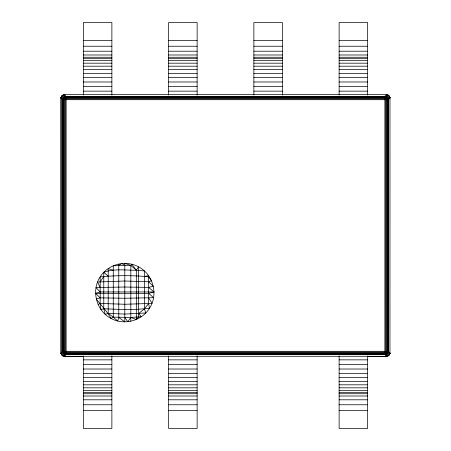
<?xml version="1.0" encoding="UTF-8"?>
<svg xmlns="http://www.w3.org/2000/svg" width="451" height="451" viewBox="0 0 451 451"><rect width="100%" height="100%" fill="white"/><g stroke="black" fill="none" stroke-linecap="round" stroke-linejoin="round"><path stroke-width="0.68" d="M83.339 356.414L64.375 356.414L62.001 355.427L61.048 353.494L61.02 97.94L62.001 95.573L64.375 94.586L386.625 94.586L388.999 95.573L389.985 97.94L389.952 353.494L388.999 355.427L386.625 356.414L367.661 356.414M144.393 276.407L148.644 275.708L148.65 303.506L149.416 308.422L136.326 309.358L124.797 309.606L103.769 308.755L100.945 309.566L100.167 303.455L100.173 276.852C108.02 264.286 125.553 259.646 138.564 266.834C153.261 274.36 158.583 294.689 149.416 308.422C141.569 320.988 124.036 325.628 111.025 318.44C96.328 310.914 91.006 290.585 100.173 276.852C116.279 275.296 132.538 275.279 148.65 276.773L151.497 280.742L148.65 281.768L124.797 281.007L97.551 282.01L100.167 287.411L124.797 287.022L148.65 287.388L153.329 286.233L148.65 281.768M118.771 264.004L118.771 317.408L117.683 321.005L113.269 317.143L113.269 265.752L130.818 265.453L136.326 270.256L144.393 270.91L144.393 308.867L145.825 312.988L124.797 314.065L108.206 313.4L105.196 314.364L103.769 308.755L103.769 272.286C114.064 268.492 125.53 270.296 136.326 270.256L138.564 266.834L138.564 316.98L136.32 319.522L130.818 317.408L113.269 317.143L111.025 318.44C107.056 311.325 101.261 305.474 96.26 299.041L100.167 297.857L124.797 298.252L153.605 297.705L148.65 293.342L95.539 293.313L100.167 297.857M130.818 321.27L130.818 265.453L131.912 264.269L136.326 270.256L136.32 319.522M384.866 354.514C387.781 355.23 387.533 349.982 389.952 353.494L389.98 353.06L388.221 351.301L62.779 351.301L63.76 353.646L66.134 354.655L384.866 354.655L387.2 353.68L388.221 351.301L388.221 99.699L387.24 97.331L384.866 96.345L66.134 96.345L63.8 97.32L62.779 99.699L62.779 351.301C62.79 353.02 64.318 354.813 66.134 354.514L385.718 354.503L387.494 356.296L63.506 356.296L65.265 354.537L65.282 351.301M385.718 99.699L385.735 98.882L384.866 98.848L66.134 98.848L63.8 99.09L62.779 99.699L61.02 97.94L61.048 97.506C63.163 100.877 63.518 95.866 66.134 96.486L384.866 96.486L387.2 97.32L388.221 99.699L62.779 99.699L61.048 97.506L61.048 353.494C63.157 350.123 63.518 355.134 66.134 354.514M384.866 96.486L387.2 97.388L388.085 98.78L388.085 352.248L387.2 353.68L385.718 354.503L385.735 96.463L387.494 94.704L386.625 94.586L384.866 96.345L384.866 354.655L386.546 354.204L387.736 353.02L387.736 97.98L388.108 98.831L389.952 97.506L389.985 97.94L388.221 99.699L387.24 98.538L384.866 98.059L66.134 98.059L63.76 98.538L62.779 99.699L63.264 98.211L65.282 96.587M65.265 354.407L63.264 352.789L62.779 351.301L61.02 353.06L61.048 353.494L62.779 351.301L63.76 351.898L66.134 352.152L384.866 352.152L387.24 351.898L388.221 351.301L389.952 353.494L389.985 353.06L389.952 353.494M389.952 97.506L389.98 97.94L389.952 97.506L388.221 99.699L387.736 98.211L385.735 96.593M385.735 354.407L387.736 352.789L388.221 351.301L387.24 352.462L384.866 352.941L66.134 352.941L63.8 352.485L62.779 351.301L63.76 352.953L66.134 353.629L384.866 353.629L387.24 352.953L388.221 351.301M62.001 355.427L63.76 353.669L63.8 351.301L64.454 352.034L64.487 351.301L65.265 352.118M62.892 351.521L63.23 351.724L63.264 351.301L63.76 351.898M388.108 99.479L385.735 98.882L386.513 99.699L386.546 98.966L387.2 99.699L387.24 99.102L388.221 99.699L387.24 98.047L384.866 97.371L66.134 97.371L63.8 98.025L62.779 99.699M64.454 96.914L66.134 96.345L66.134 354.655L64.375 356.414M62.7 355.963L64.454 354.204L64.454 96.796L62.892 98.831L61.133 97.078L62.7 95.037L64.487 96.813L66.134 96.486M61.133 97.072L61.471 96.266L63.23 98.025L62.914 98.752L62.914 352.22L61.133 353.928M387.736 353.02L388.108 352.169L389.867 353.928M66.134 354.655L64.487 354.103M65.282 354.503L65.282 96.497L63.506 94.704L64.375 94.586L66.134 96.345M100.167 281.819L103.769 276.519M63.23 98.025L64.454 96.83M148.65 297.885L152.038 303.264L148.65 303.506L144.393 308.867L138.564 313.608L141.383 316.737L130.818 317.408L127.83 321.743L124.797 317.51M62.001 95.573L63.76 97.331L63.76 99.102L63.264 99.699L63.23 99.276L62.892 99.479M65.282 96.497L65.265 98.882L64.487 99.699L64.487 98.961L63.8 99.699L63.76 99.102M61.471 354.734L63.264 353.02L63.264 97.98M388.3 355.963L386.546 354.204L386.546 96.796L388.3 95.037M388.999 355.427L387.24 353.669L387.2 97.32L388.999 95.573M387.77 98.025L389.529 96.266M389.867 97.072L388.085 98.78M118.771 265.453L121.759 263.531L124.797 265.346M98.093 304.532L100.167 303.455L124.797 304.267L148.65 303.506M384.866 96.345L387.24 97.331M63.76 97.331L63.8 353.68L64.487 354.187M95.539 293.313L100.167 291.938L154.05 291.96L148.65 287.388M148.65 293.342L154.05 291.96M65.265 96.931L385.718 96.926M385.735 354.069L65.282 354.074M100.167 287.411L95.984 287.569L100.167 291.938M83.339 40.522L111.871 40.522M168.601 40.522L197.132 40.522M253.868 40.522L282.399 40.522M339.129 40.522L367.661 40.522M83.339 46.233L111.871 46.233M168.601 46.233L197.132 46.233M253.868 46.233L282.399 46.233M339.129 46.233L367.661 46.233M83.339 51.205L111.871 51.205M168.601 51.205L197.132 51.205M253.868 51.205L282.399 51.205M339.129 51.205L367.661 51.205M83.339 54.988L111.871 54.988M168.601 54.988L197.132 54.988M253.868 54.988L282.399 54.988M339.129 54.988L367.661 54.988M83.339 57.266L111.871 57.266M168.601 57.266L197.132 57.266M253.868 57.266L282.399 57.266M339.129 57.266L367.661 57.266M83.339 58.675L111.871 58.675M168.601 58.675L197.132 58.675M253.868 58.675L282.399 58.675M339.129 58.675L367.661 58.675M83.339 60.659L111.871 60.659M168.601 60.659L197.132 60.659M253.868 60.659L282.399 60.659M339.129 60.659L367.661 60.659M83.339 63.179L111.871 63.179M168.601 63.179L197.132 63.179M253.868 63.179L282.399 63.179M339.129 63.179L367.661 63.179M83.339 66.19L111.871 66.19M168.601 66.19L197.132 66.19M253.868 66.19L282.399 66.19M339.129 66.19L367.661 66.19M83.339 69.64L111.871 69.64M168.601 69.64L197.132 69.64M253.868 69.64L282.399 69.64M339.129 69.64L367.661 69.64M83.339 73.468L111.871 73.468M168.601 73.468L197.132 73.468M253.868 73.468L282.399 73.468M339.129 73.468L367.661 73.468M83.339 77.611L111.871 77.611M168.601 77.611L197.132 77.611M253.868 77.611L282.399 77.611M339.129 77.611L367.661 77.611M83.339 81.986L111.871 81.986M168.601 81.986L197.132 81.986M253.868 81.986L282.399 81.986M339.129 81.986L367.661 81.986M83.339 86.53L111.871 86.53M168.601 86.53L197.132 86.53M253.868 86.53L282.399 86.53M339.129 86.53L367.661 86.53M83.339 91.147L111.871 91.147M168.601 91.147L197.132 91.147M253.868 91.147L282.399 91.147M339.129 91.147L367.661 91.147M83.339 359.853L111.871 359.853M168.601 359.853L197.132 359.853M339.129 359.853L367.661 359.853M83.339 364.47L111.871 364.47M168.601 364.47L197.132 364.47M339.129 364.47L367.661 364.47M83.339 369.014L111.871 369.014M168.601 369.014L197.132 369.014M339.129 369.014L367.661 369.014M83.339 373.389L111.871 373.389M168.601 373.389L197.132 373.389M339.129 373.389L367.661 373.389M83.339 377.532L111.871 377.532M168.601 377.532L197.132 377.532M339.129 377.532L367.661 377.532M83.339 381.36L111.871 381.36M168.601 381.36L197.132 381.36M339.129 381.36L367.661 381.36M83.339 384.81L111.871 384.81M168.601 384.81L197.132 384.81M339.129 384.81L367.661 384.81M83.339 387.821L111.871 387.821M168.601 387.821L197.132 387.821M339.129 387.821L367.661 387.821M83.339 390.34L111.871 390.34M168.601 390.34L197.132 390.34M339.129 390.34L367.661 390.34M83.339 392.325L111.871 392.325M168.601 392.325L197.132 392.325M339.129 392.325L367.661 392.325M83.339 393.734L111.871 393.734M168.601 393.734L197.132 393.734M339.129 393.734L367.661 393.734M83.339 396.012L111.871 396.012M168.601 396.012L197.132 396.012M339.129 396.012L367.661 396.012M83.339 399.795L111.871 399.795M168.601 399.795L197.132 399.795M339.129 399.795L367.661 399.795M83.339 404.767L111.871 404.767M168.601 404.767L197.132 404.767M339.129 404.767L367.661 404.767M83.339 410.478L111.871 410.478M168.601 410.478L197.132 410.478M339.129 410.478L367.661 410.478M113.269 270.256L108.206 268.537L108.206 313.4L113.269 317.143M130.818 265.453L124.797 263.373L124.797 321.901L118.771 317.408M103.769 272.286L108.206 276.192M387.77 352.975L389.529 354.734M384.866 354.655L386.625 356.414M388.108 351.521L387.77 351.724L387.736 351.301L387.24 351.898L387.2 351.301L386.546 352.034L386.513 351.301L385.735 352.118L385.718 351.301M61.02 353.06L61.048 353.494M65.265 98.882L65.282 99.699M367.661 95.099L367.661 22.55L339.129 22.55L339.129 95.099M367.661 355.901L367.661 428.45L339.129 428.45L339.129 355.901M282.399 95.099L282.399 22.55L253.868 22.55L253.868 95.099M197.132 95.099L197.132 22.55L168.601 22.55L168.601 95.099M197.132 355.901L197.132 428.45L168.601 428.45L168.601 355.901M111.871 95.099L111.871 22.55L83.339 22.55L83.339 95.099M111.871 355.901L111.871 428.45L83.339 428.45L83.339 355.901M61.048 97.506L61.02 97.94L61.048 97.506"/></g></svg>
